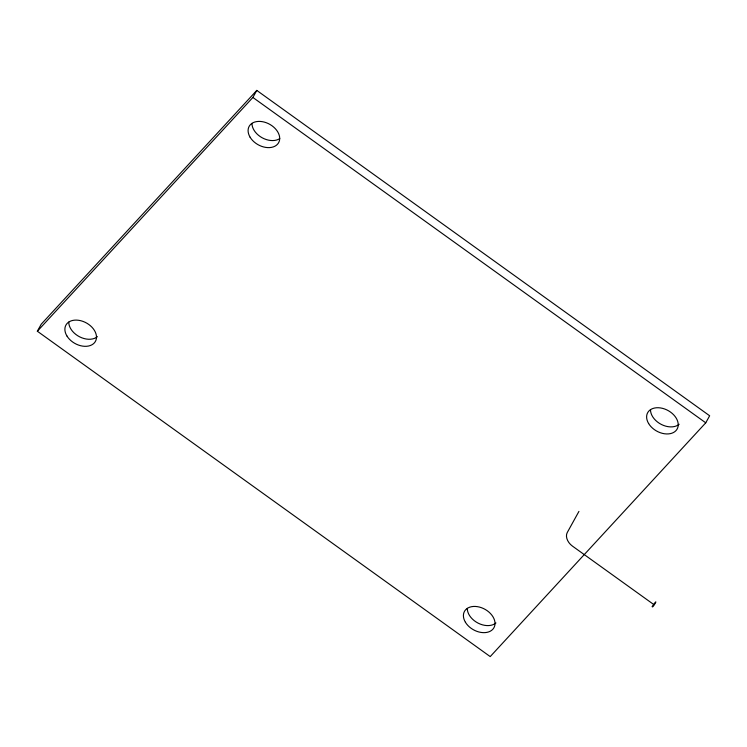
<?xml version="1.0" encoding="UTF-8"?>
<svg xmlns="http://www.w3.org/2000/svg" width="747" height="747" viewBox="0 0 747 747"><rect width="100%" height="100%" fill="white"/><g stroke="black" fill="none" stroke-linecap="round" stroke-linejoin="round"><path stroke-width="1.12" d="M37.35 331.229L41.244 324.179L256.781 90.406L709.65 415.771L705.756 422.821L490.219 656.594L37.35 331.229L252.888 97.455L256.781 90.406M578.934 511.387L567.253 532.536A11.233 7.937 42.7 0 0 572.426 546.094L653.942 604.659M252.888 97.455L705.756 422.821M679.163 424.249A16.854 11.747 28.9 0 1 661.375 424.464A16.854 11.747 28.9 0 1 650.506 409.711M495.952 622.961A16.854 11.747 28.9 0 1 478.173 623.166A16.854 11.747 28.9 0 1 467.295 608.422M97.427 336.636A16.854 11.747 28.9 0 1 79.649 336.841A16.854 11.747 28.9 0 1 68.771 322.097M279.78 138.578A16.854 11.747 28.9 0 1 262.197 137.793A16.854 11.747 28.9 0 1 251.982 123.386M652.29 606.452C651.926 609.72 660.488 594.659 652.29 606.452M66.894 335.926A16.854 11.747 28.9 0 0 94.271 342.976A16.854 11.747 28.9 0 0 80.891 320.743A16.854 11.747 28.9 0 0 66.894 335.926M648.629 423.549A16.854 11.747 28.9 0 0 676.007 430.599A16.854 11.747 28.9 0 0 662.626 408.366A16.854 11.747 28.9 0 0 648.629 423.549M465.418 622.251A16.854 11.747 28.9 0 0 492.796 629.301A16.854 11.747 28.9 0 0 479.415 607.068A16.854 11.747 28.9 0 0 465.418 622.251M250.105 137.224A16.854 11.747 28.9 0 0 277.482 144.274A16.854 11.747 28.9 0 0 264.102 122.041A16.854 11.747 28.9 0 0 250.105 137.224"/></g></svg>
